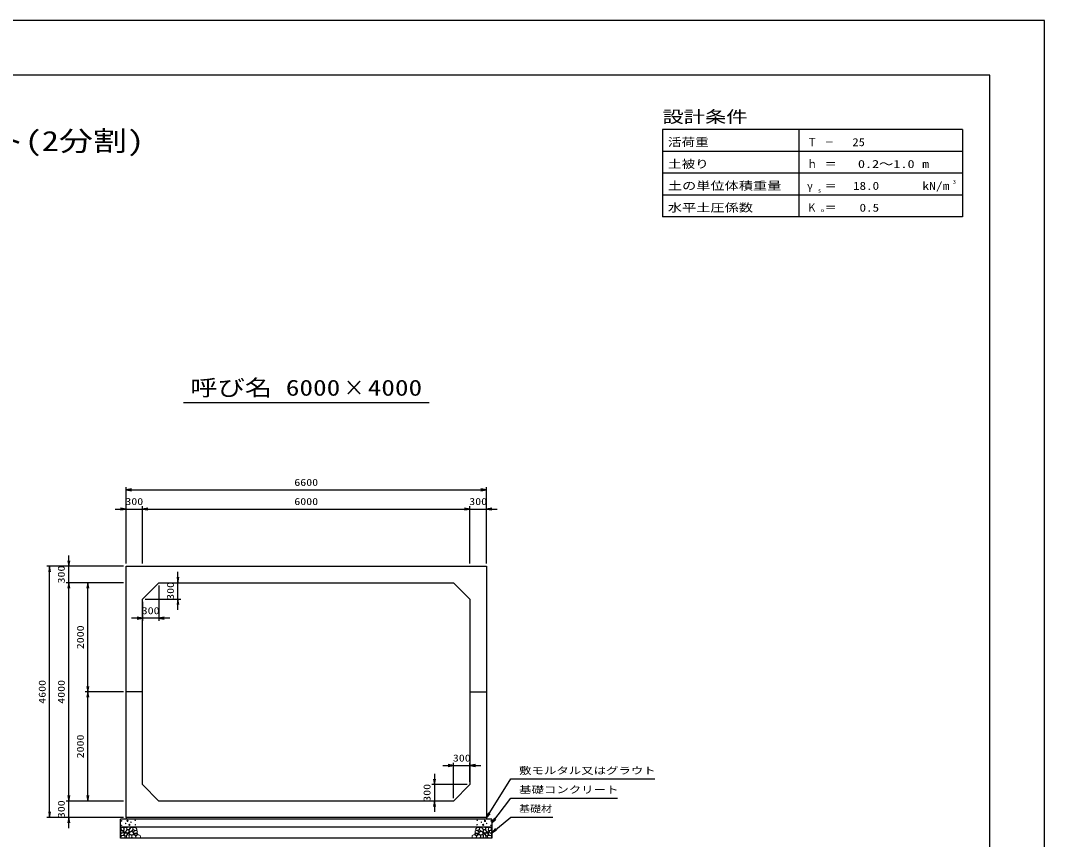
# Model space of a CAD drawing. Units: millimetres at full size. Extents: x 0 to 42050, y 0 to 29700.
# Drawn here: x 23290 to 42050, y 14695 to 29700 of the extents above; entities that cross this region are included whole.
import ezdxf
from ezdxf.enums import TextEntityAlignment as Align

# ---------------------------------------------------------------- set-up
doc = ezdxf.new("R2010")
doc.units = ezdxf.units.MM
for name, color, linetype, lineweight in [('D-DCR-HCHn', 4, 'Continuous', 9), ('D-STR-DIM', 7, 'Continuous', 25), ('D-STR-STRn', 1, 'Continuous', 25), ('D-STR-TXT', 7, 'Continuous', 25), ('D-TTL', 2, 'Continuous', 25), ('D-TTL-FRAM', 2, 'Continuous', 25), ('D-TTL-LINE', 7, 'Continuous', 25), ('D-TTL-TXT', 7, 'Continuous', 25)]:
    doc.layers.add(name, color=color, linetype=linetype, lineweight=lineweight)
doc.styles.add('ＭＳ ゴシック', font='')
doc.styles.get('ＭＳ ゴシック').set_extended_font_data('MS Gothic')

# ---------------------------------------------------------------- blocks, each defined once
blk = doc.blocks.new('open_arrow')
at = {"color": 0, "linetype": 'Continuous', "lineweight": -2}
blk.add_lwpolyline([(7.5, 1.25), (0, 0), (7.5, -1.25)], dxfattribs=at)

msp = doc.modelspace()

# ---------------------------------------------------------------- linework, layer by layer
at = {"layer": 'D-DCR-HCHn'}
for points in [[(25132.281, 14853.808), (25125.346, 14833.005), (25134.592, 14819.136), (25157.707, 14816.824), (25173.488, 14823.599), (25166.952, 14839.939), (25171.575, 14849.185), (25162.33, 14858.431), (25148.461, 14863.053)], [(25176.198, 14911.594), (25155.395, 14916.217), (25136.904, 14906.971), (25134.592, 14886.168), (25139.215, 14869.988), (25162.33, 14863.053), (25178.51, 14863.053), (25185.444, 14874.611), (25185.444, 14900.037)], [(25194.69, 14913.906), (25187.756, 14893.102), (25190.067, 14869.988), (25173.887, 14844.562), (25194.69, 14833.005), (25217.805, 14844.562), (25231.673, 14863.053), (25236.296, 14893.102), (25231.673, 14909.283), (25217.805, 14916.217)], [(25199.313, 14833.005), (25187.756, 14823.759), (25192.379, 14816.824), (25208.559, 14816.824), (25215.493, 14819.136), (25220.116, 14828.382), (25213.182, 14835.316)], [(25233.985, 14858.431), (25222.427, 14830.693), (25231.673, 14819.136), (25259.411, 14819.136), (25270.968, 14823.759), (25282.525, 14839.939), (25282.525, 14853.808), (25270.968, 14872.299), (25257.099, 14874.611)], [(25338.203, 14779.532), (25302.829, 14786.129), (25287.782, 14798.266), (25283.03, 14817.263), (25297.713, 14831.629), (25326.323, 14839.69), (25347.97, 14826.761), (25361.961, 14809.347), (25358.002, 14791.67)], [(25298.447, 14836.214), (25285.689, 14840.569), (25284.425, 14868.678), (25297.512, 14897.359), (25314.448, 14913.536), (25346.403, 14907.032), (25349.133, 14871.913), (25338.816, 14859.876), (25310.739, 14844.301)], [(25329.798, 14845.711), (25331.454, 14839.566), (25337.011, 14835.193), (25349.19, 14833.302), (25360.305, 14839.802), (25370.592, 14849.138), (25379.858, 14857.333), (25379.635, 14863.462), (25373.736, 14868.875), (25359.203, 14870.356), (25346.47, 14864.383), (25337.011, 14855.165), (25332.281, 14850.556)], [(25357.012, 14879.601), (25350.964, 14885.086), (25349.897, 14890.792), (25353.414, 14903.305), (25363.71, 14917.61), (25386.004, 14916.105), (25407.571, 14905.811), (25422.195, 14885.597), (25420.021, 14872.456), (25413.02, 14865.716), (25401.769, 14863.215), (25385.511, 14867.483), (25364.289, 14874.481)], [(25418.372, 14811.832), (25423.688, 14816.874), (25430.476, 14825.68), (25432.145, 14833.275), (25428.144, 14847.685), (25414.088, 14858.67), (25393.907, 14857.89), (25366.698, 14843.001), (25357.086, 14830.757), (25360.152, 14816.784), (25369.778, 14810.04), (25378.599, 14809.145), (25392.363, 14809.524), (25405.808, 14811.002)], [(31631.628, 14811.832), (31626.312, 14816.874), (31619.524, 14825.68), (31617.855, 14833.275), (31621.856, 14847.685), (31635.912, 14858.67), (31656.093, 14857.89), (31683.302, 14843.001), (31692.914, 14830.757), (31689.848, 14816.784), (31680.222, 14810.04), (31671.401, 14809.145), (31657.637, 14809.524), (31644.192, 14811.002)], [(31692.988, 14879.601), (31699.036, 14885.086), (31700.103, 14890.792), (31696.586, 14903.305), (31686.29, 14917.61), (31663.996, 14916.105), (31642.429, 14905.811), (31627.805, 14885.597), (31629.979, 14872.456), (31636.98, 14865.716), (31648.231, 14863.215), (31664.489, 14867.483), (31685.711, 14874.481)], [(31720.202, 14845.711), (31718.546, 14839.566), (31712.989, 14835.193), (31700.81, 14833.302), (31689.695, 14839.802), (31679.408, 14849.138), (31670.142, 14857.333), (31670.365, 14863.462), (31676.264, 14868.875), (31690.797, 14870.356), (31703.53, 14864.383), (31712.989, 14855.165), (31717.719, 14850.556)], [(31711.797, 14779.532), (31747.171, 14786.129), (31762.218, 14798.266), (31766.97, 14817.263), (31752.287, 14831.629), (31723.677, 14839.69), (31702.03, 14826.761), (31688.039, 14809.347), (31691.998, 14791.67)], [(31751.553, 14836.214), (31764.311, 14840.569), (31765.575, 14868.678), (31752.488, 14897.359), (31735.552, 14913.536), (31703.597, 14907.032), (31700.867, 14871.913), (31711.184, 14859.876), (31739.261, 14844.301)], [(31816.015, 14858.431), (31827.573, 14830.693), (31818.327, 14819.136), (31790.589, 14819.136), (31779.032, 14823.759), (31767.475, 14839.939), (31767.475, 14853.808), (31779.032, 14872.299), (31792.901, 14874.611)], [(31855.31, 14913.906), (31862.244, 14893.102), (31859.933, 14869.988), (31876.113, 14844.562), (31855.31, 14833.005), (31832.195, 14844.562), (31818.327, 14863.053), (31813.704, 14893.102), (31818.327, 14909.283), (31832.195, 14916.217)], [(31850.687, 14833.005), (31862.244, 14823.759), (31857.621, 14816.824), (31841.441, 14816.824), (31834.507, 14819.136), (31829.884, 14828.382), (31836.818, 14835.316)], [(31873.802, 14911.594), (31894.605, 14916.217), (31913.096, 14906.971), (31915.408, 14886.168), (31910.785, 14869.988), (31887.67, 14863.053), (31871.49, 14863.053), (31864.556, 14874.611), (31864.556, 14900.037)], [(31917.719, 14853.808), (31924.654, 14833.005), (31915.408, 14819.136), (31892.293, 14816.824), (31876.512, 14823.599), (31883.048, 14839.939), (31878.425, 14849.185), (31887.67, 14858.431), (31901.539, 14863.053)], [(25176.155, 14777.009), (25193.277, 14802.692), (25191.137, 14809.112), (25167.594, 14815.533), (25146.192, 14813.393), (25131.21, 14800.551), (25129.07, 14785.57), (25131.21, 14770.588), (25148.332, 14766.308)], [(25184.716, 14723.503), (25199.698, 14729.924), (25203.978, 14751.326), (25195.417, 14766.308), (25180.435, 14770.588), (25161.173, 14768.448), (25139.771, 14759.887), (25129.07, 14747.045), (25129.07, 14732.064), (25135.49, 14723.503), (25161.173, 14725.643)], [(25236.082, 14777.009), (25246.783, 14802.692), (25238.222, 14813.393), (25212.539, 14813.393), (25201.838, 14809.112), (25191.137, 14794.131), (25191.137, 14781.289), (25201.838, 14764.167), (25214.679, 14762.027)], [(25231.801, 14729.924), (25231.801, 14755.606), (25221.1, 14762.027), (25210.399, 14755.606), (25208.259, 14740.625), (25210.399, 14727.783), (25225.381, 14723.503)], [(25272.466, 14725.643), (25278.886, 14744.905), (25276.746, 14766.308), (25291.728, 14789.85), (25272.466, 14800.551), (25251.063, 14789.85), (25238.222, 14772.728), (25233.941, 14744.905), (25238.222, 14729.924), (25251.063, 14723.503)], [(25268.185, 14800.551), (25278.886, 14809.112), (25274.606, 14815.533), (25259.624, 14815.533), (25253.204, 14813.393), (25248.923, 14804.832), (25255.344, 14798.411)], [(25289.588, 14727.783), (25308.85, 14723.503), (25325.972, 14732.064), (25328.112, 14751.326), (25325.968, 14774.878), (25302.429, 14782.327), (25287.447, 14778.603), (25281.027, 14762.027), (25281.027, 14738.484)], [(25337.352, 14773.637), (25352.306, 14782.556), (25378.44, 14782.292), (25399.93, 14763.525), (25403.643, 14734.899), (25389.853, 14724.245), (25353.098, 14721.871), (25336.731, 14731.633), (25332.172, 14754.06)], [(25374.971, 14785.265), (25379.183, 14788.446), (25382.686, 14793.505), (25382.81, 14800.431), (25378.414, 14806.067), (25370.769, 14807.977), (25364.356, 14806.179), (25362.704, 14800.442), (25361.896, 14794.835), (25362.881, 14787.456), (25368.975, 14784.127)], [(25402.597, 14770.331), (25392.895, 14775.079), (25385.89, 14783.822), (25385.719, 14795.084), (25389.942, 14805.627), (25405.189, 14807.625), (25420.054, 14808.018), (25434.481, 14802.512), (25436.849, 14793.273), (25424.54, 14782.195), (25409.555, 14773.15)], [(25434.972, 14722.493), (25419.837, 14724.274), (25409.866, 14729.787), (25405.835, 14742.722), (25405.945, 14754.963), (25415.172, 14771.678), (25433.242, 14782.822), (25460.731, 14778.403), (25482.453, 14770.334), (25487.643, 14746.125), (25483.03, 14728.257), (25461.884, 14722.877)], [(31615.028, 14722.493), (31630.163, 14724.274), (31640.134, 14729.787), (31644.165, 14742.722), (31644.055, 14754.963), (31634.828, 14771.678), (31616.758, 14782.822), (31589.269, 14778.403), (31567.547, 14770.334), (31562.357, 14746.125), (31566.97, 14728.257), (31588.116, 14722.877)], [(31647.403, 14770.331), (31657.105, 14775.079), (31664.11, 14783.822), (31664.281, 14795.084), (31660.058, 14805.627), (31644.811, 14807.625), (31629.946, 14808.018), (31615.519, 14802.512), (31613.151, 14793.273), (31625.46, 14782.195), (31640.445, 14773.15)], [(31712.648, 14773.637), (31697.694, 14782.556), (31671.56, 14782.292), (31650.07, 14763.525), (31646.357, 14734.899), (31660.147, 14724.245), (31696.902, 14721.871), (31713.269, 14731.633), (31717.828, 14754.06)], [(31675.029, 14785.265), (31670.817, 14788.446), (31667.314, 14793.505), (31667.19, 14800.431), (31671.586, 14806.067), (31679.231, 14807.977), (31685.644, 14806.179), (31687.296, 14800.442), (31688.104, 14794.835), (31687.119, 14787.456), (31681.025, 14784.127)], [(31760.412, 14727.783), (31741.15, 14723.503), (31724.028, 14732.064), (31721.888, 14751.326), (31724.032, 14774.878), (31747.571, 14782.327), (31762.553, 14778.603), (31768.973, 14762.027), (31768.973, 14738.484)], [(31777.534, 14725.643), (31771.114, 14744.905), (31773.254, 14766.308), (31758.272, 14789.85), (31777.534, 14800.551), (31798.937, 14789.85), (31811.778, 14772.728), (31816.059, 14744.905), (31811.778, 14729.924), (31798.937, 14723.503)], [(31781.815, 14800.551), (31771.114, 14809.112), (31775.394, 14815.533), (31790.376, 14815.533), (31796.796, 14813.393), (31801.077, 14804.832), (31794.656, 14798.411)], [(31813.918, 14777.009), (31803.217, 14802.692), (31811.778, 14813.393), (31837.461, 14813.393), (31848.162, 14809.112), (31858.863, 14794.131), (31858.863, 14781.289), (31848.162, 14764.167), (31835.321, 14762.027)], [(31818.199, 14729.924), (31818.199, 14755.606), (31828.9, 14762.027), (31839.601, 14755.606), (31841.741, 14740.625), (31839.601, 14727.783), (31824.619, 14723.503)], [(31865.284, 14723.503), (31850.302, 14729.924), (31846.022, 14751.326), (31854.583, 14766.308), (31869.565, 14770.588), (31888.827, 14768.448), (31910.229, 14759.887), (31920.93, 14747.045), (31920.93, 14732.064), (31914.51, 14723.503), (31888.827, 14725.643)], [(31873.845, 14777.009), (31856.723, 14802.692), (31858.863, 14809.112), (31882.406, 14815.533), (31903.808, 14813.393), (31918.79, 14800.551), (31920.93, 14785.57), (31918.79, 14770.588), (31901.668, 14766.308)]]:
    msp.add_lwpolyline(points, close=True, dxfattribs=at)
for points in [[(25268.432, 14918.547), (25251.093, 14916.446), (25239.258, 14908.701), (25239.626, 14889.819), (25245.514, 14876.087), (25260.025, 14876.185), (25280.107, 14879.153), (25289.799, 14893.689), (25299.082, 14903.492), (25301.884, 14914.345), (25289.099, 14918.547), (25268.082, 14918.547)], [(31781.568, 14918.547), (31798.907, 14916.446), (31810.742, 14908.701), (31810.374, 14889.819), (31804.486, 14876.087), (31789.975, 14876.185), (31769.893, 14879.153), (31760.201, 14893.689), (31750.918, 14903.492), (31748.116, 14914.345), (31760.901, 14918.547), (31781.918, 14918.547)]]:
    msp.add_lwpolyline(points, dxfattribs=at)
for centre, radius in [((25141.091, 15036.145), 4.5), ((25250.004, 15036.145), 11.25), ((25316.563, 15012.459), 4.5), ((25392.197, 15045.221), 4.5), ((31657.803, 15045.221), 4.5), ((31733.437, 15012.459), 4.5), ((31799.996, 15036.145), 11.25), ((31908.909, 15036.145), 4.5), ((25142.803, 14955.879), 4.5), ((25218.437, 14988.641), 4.5), ((25284.996, 14964.955), 11.25), ((25393.909, 14964.955), 4.5), ((31656.091, 14964.955), 4.5), ((31765.004, 14964.955), 11.25), ((31831.563, 14988.641), 4.5), ((31907.197, 14955.879), 4.5)]:
    msp.add_circle(centre, radius, dxfattribs=at)
at = {"layer": 'D-STR-DIM'}
for p, q in [((25225, 19750), (25225, 21150)), ((25225, 21100), (31825, 21100)), ((31825, 19750), (31825, 21150)), ((25025, 20750), (25725, 20750)), ((25225, 19750), (25225, 20800)), ((25525, 19750), (25525, 20800)), ((25525, 19750), (25525, 20800)), ((25525, 20750), (31525, 20750)), ((31325, 20750), (32025, 20750)), ((31525, 19750), (31525, 20800)), ((31525, 19750), (31525, 20800)), ((31825, 19750), (31825, 20800)), ((24175, 19200), (24175, 19900)), ((25175, 19700), (23775, 19700)), ((23825, 15100), (23825, 19700)), ((25175, 19700), (24125, 19700)), ((26175, 18900), (26175, 19600)), ((25175, 19400), (24125, 19400)), ((25175, 19400), (24125, 19400)), ((24175, 15400), (24175, 19400)), ((25175, 19400), (24475, 19400)), ((24525, 17400), (24525, 19400)), ((25825, 19350), (25825, 18700)), ((25875, 19400), (26225, 19400)), ((25525, 19050), (25525, 18700)), ((25575, 19100), (26225, 19100)), ((26025, 18750), (25325, 18750)), ((25175, 17400), (24475, 17400)), ((25175, 17400), (24475, 17400)), ((24525, 15400), (24525, 17400)), ((31025, 16050), (31725, 16050)), ((31225, 15450), (31225, 16100)), ((31525, 15750), (31525, 16100)), ((30875, 15900), (30875, 15200)), ((24175, 14900), (24175, 15600)), ((31475, 15700), (30825, 15700)), ((25175, 15400), (24125, 15400)), ((25175, 15400), (24125, 15400)), ((25175, 15400), (24475, 15400)), ((31175, 15400), (30825, 15400)), ((25175, 15100), (23775, 15100)), ((25175, 15100), (24125, 15100))]:
    msp.add_line(p, q, dxfattribs=at)
at = {"layer": 'D-STR-STRn'}
for p, q in [((25225, 19700), (31825, 19700)), ((25225, 15100), (25225, 19700)), ((31825, 19700), (31825, 15100)), ((25525, 19100), (25825, 19400)), ((25825, 19400), (31225, 19400)), ((31225, 19400), (31525, 19100)), ((25525, 15700), (25525, 19100)), ((31525, 19100), (31525, 15700)), ((25525, 17400), (25225, 17400)), ((31525, 17400), (31825, 17400)), ((25825, 15400), (25525, 15700)), ((31525, 15700), (31225, 15400)), ((31225, 15400), (25825, 15400)), ((31925, 15070), (25125, 15070)), ((25125, 14720), (25125, 15070)), ((31825, 15100), (25225, 15100)), ((25225, 15100), (25225, 15070)), ((31825, 15100), (31825, 15070)), ((31925, 15070), (31925, 14720)), ((31925, 14920), (25125, 14920)), ((31925, 14720), (25125, 14720))]:
    msp.add_line(p, q, dxfattribs=at)
at = {"layer": 'D-STR-TXT'}
for points in [[(31825, 15090), (32275, 15805), (32375, 15805), (34908.756, 15805)], [(31925, 14995), (32275, 15455), (32375, 15455), (34226.523, 15455)], [(31925, 14820), (32275, 15105), (32375, 15105), (33039.721, 15105)]]:
    msp.add_lwpolyline(points, dxfattribs=at)
at = {"layer": 'D-TTL'}
for points in [[(0, 0), (42050, 0), (42050, 29700), (0, 29700)], [(1000, 1000), (41050, 1000), (41050, 28700), (1000, 28700)]]:
    msp.add_lwpolyline(points, close=True, dxfattribs=at)
at = {"layer": 'D-TTL-FRAM'}
for p, q in [((40550, 27700), (35050, 27700)), ((35050, 27700), (35050, 26100)), ((40550, 27700), (40550, 26100)), ((40550, 26100), (35050, 26100))]:
    msp.add_line(p, q, dxfattribs=at)
at = {"layer": 'D-TTL-LINE'}
for p, q in [((37550, 27700), (37550, 26100)), ((40550, 27300), (35050, 27300)), ((40550, 26900), (35050, 26900)), ((40550, 26500), (35050, 26500))]:
    msp.add_line(p, q, dxfattribs=at)
at = {"layer": 'D-TTL-TXT'}
msp.add_line((26275, 22700), (30775, 22700), dxfattribs=at)

# ---------------------------------------------------------------- block references
at = {"layer": 'D-STR-DIM', "xscale": 13.3, "yscale": 13.3}
for p in [(25225, 21100), (25525, 20750), (25525, 20750), (31825, 20750), (25825, 18750), (31525, 16050)]:
    msp.add_blockref('open_arrow', p, dxfattribs=at)
for p, rotation in [((31825, 21100), 180), ((25225, 20750), 180), ((31525, 20750), 180), ((31525, 20750), 180), ((23825, 19700), 270), ((24175, 19700), 90), ((24175, 19400), 270), ((24175, 19400), 270), ((24525, 19400), 270), ((26175, 19400), 90), ((26175, 19100), 270), ((25525, 18750), 180), ((24525, 17400), 90), ((24525, 17400), 270), ((31225, 16050), 180), ((30875, 15700), 90), ((24175, 15400), 90), ((24175, 15400), 90), ((24525, 15400), 90), ((30875, 15400), 270), ((23825, 15100), 90), ((24175, 15100), 270)]:
    msp.add_blockref('open_arrow', p, dxfattribs=dict(at, rotation=rotation))
at = {"layer": 'D-STR-TXT', "xscale": 13.3, "yscale": 13.3}
for p, rotation in [((31825, 15090), 57.8), ((31925, 14995), 52.7), ((31925, 14820), 39.2)]:
    msp.add_blockref('open_arrow', p, dxfattribs=dict(at, rotation=rotation))

# ---------------------------------------------------------------- texts
at = {"layer": 'D-STR-DIM', "style": 'ＭＳ ゴシック', "width": 1.25}
for s, p in [('6600', (28525, 21237.5)), ('300', (25375, 20887.5)), ('6000', (28525, 20887.5)), ('300', (31675, 20887.5)), ('300', (25675, 18887.5)), ('300', (31375, 16187.5))]:
    msp.add_text(s, height=128.3, dxfattribs=at).set_placement(p, align=Align.MIDDLE_CENTER)
for s, p in [('300', (24037.5, 19550)), ('300', (26037.5, 19250)), ('2000', (24387.5, 18400)), ('4600', (23687.5, 17400)), ('4000', (24037.5, 17400)), ('2000', (24387.5, 16400)), ('300', (30737.5, 15550)), ('300', (24037.5, 15250))]:
    msp.add_text(s, height=128.3, rotation=90, dxfattribs=at).set_placement(p, align=Align.MIDDLE_CENTER)
at = {"layer": 'D-STR-TXT', "style": 'ＭＳ ゴシック'}
for s, width, p in [('敷モルタル又はグラウト', 1.3, (32425, 15855)), ('基礎コンクリート', 1.3, (32425, 15505)), ('基礎材', 1.15, (32425, 15155))]:
    msp.add_text(s, height=128.3, dxfattribs=dict(at, width=width)).set_placement(p, align=Align.BOTTOM_LEFT)
at = {"layer": 'D-TTL-TXT', "style": 'ＭＳ ゴシック'}
for s, height, width, p in [('設計条件', 219.9, 1.3, (35050, 27760)), ('活荷重', 146.6, 1.25, (35150, 27353.333)), ('Ｔ', 146.6, 0.95, (37700, 27353.333)), ('－', 146.6, 0.85, (38020, 27353.333)), ('土被り', 146.6, 1.25, (35150, 26953.333)), ('ｈ', 146.6, 0.95, (37700, 26953.333)), ('＝', 146.6, 1.1, (38020, 26953.333)), ('m', 146.6, 1.25, (39810, 26953.333)), ('土の単位体積重量', 146.6, 1.3, (35150, 26553.333)), ('γ', 146.6, 0.95, (37700, 26553.333)), ('＝', 146.6, 1.1, (38020, 26553.333)), ('kN/m', 146.6, 1.25, (39810, 26553.333)), ('3', 73.31, 1.15, (40370, 26686.667)), ('s', 73.31, 1.15, (37900, 26526.667)), ('水平土圧係数', 146.6, 1.3, (35150, 26153.333)), ('Ｋ', 146.6, 0.85, (37700, 26153.333)), ('＝', 146.6, 1.1, (38020, 26153.333)), ('o', 73.31, 1.2, (37950, 26166.667))]:
    msp.add_text(s, height=height, dxfattribs=dict(at, width=width)).set_placement(p, align=Align.BOTTOM_LEFT)
for s, height, width, p in [('大型ボックスカルバート(2分割)', 366.6, 1.25, (21025, 27200)), ('呼び名', 293.3, 1.25, (27150, 22737.5)), ('6000', 293.3, 1.25, (28650, 22737.5)), ('×', 293.3, 0.95, (29400, 22737.5)), ('4000', 293.3, 1.25, (30150, 22737.5))]:
    msp.add_text(s, height=height, dxfattribs=dict(at, width=width)).set_placement(p, align=Align.BOTTOM_CENTER)
for s, width, p in [('25', 1.15, (38760.102, 27353.333)), ('0.2～1.0', 1.3, (39669.746, 26953.333)), ('18.0', 1.2, (39020, 26553.333)), ('0.5', 1.2, (39020, 26153.333))]:
    msp.add_text(s, height=146.6, dxfattribs=dict(at, width=width)).set_placement(p, align=Align.BOTTOM_RIGHT)

doc.saveas('drawing.dxf')
